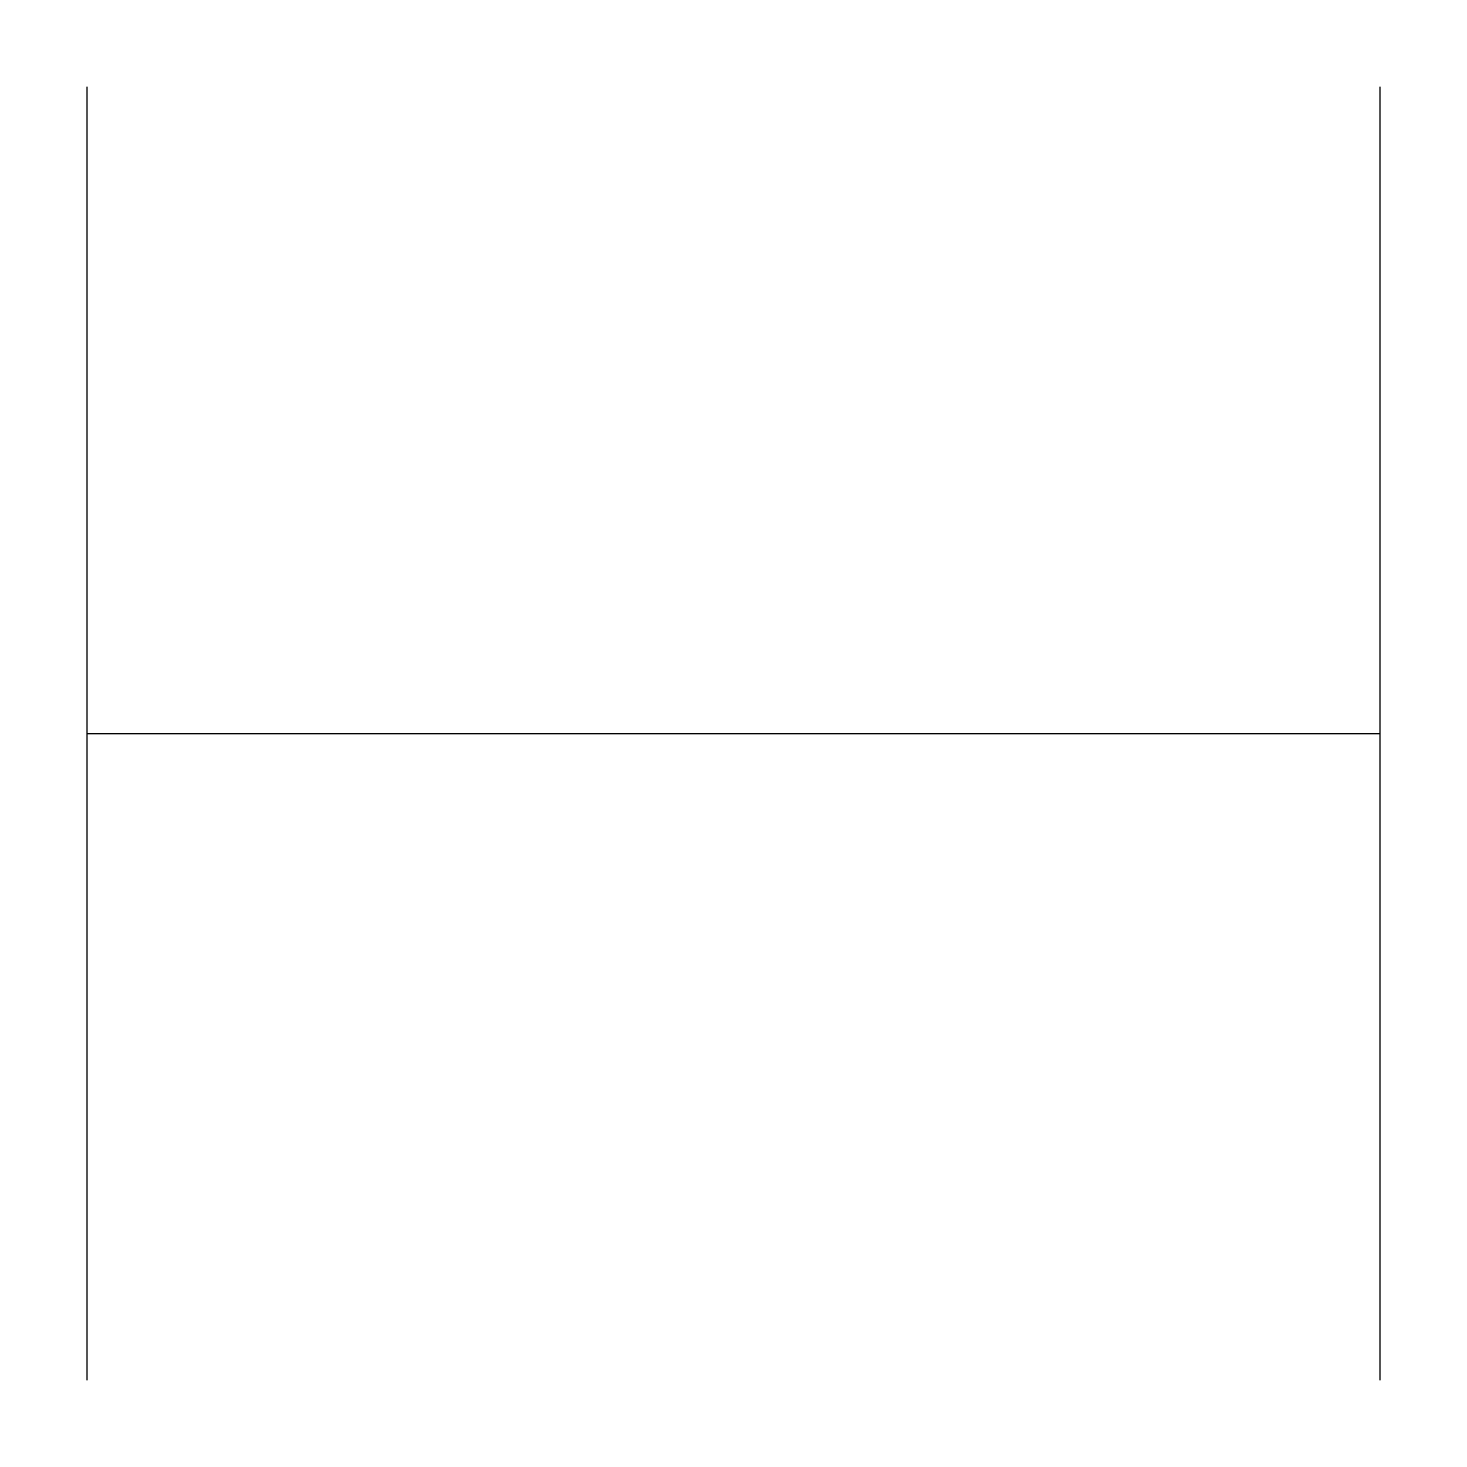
# Model space of a CAD drawing. Header units: millimetres. Extents: x 0 to 600, y 0 to 600.
import ezdxf

# ---------------------------------------------------------------- set-up
doc = ezdxf.new("R2010")
doc.units = ezdxf.units.MM
doc.header["$MEASUREMENT"] = 0

# ---------------------------------------------------------------- blocks, each defined once
blk = doc.blocks.new('M_ELEC_FL_600x600_P')
at = {"color": 0, "linetype": 'ByBlock', "lineweight": -2}
for p, q in [((25, 575), (25, 25)), ((575, 25), (575, 575)), ((25, 300), (575, 300))]:
    blk.add_line(p, q, dxfattribs=at)
at = {"layer": 'DefPoints', "color": 0, "linetype": 'ByBlock', "lineweight": -2}
for p in [(0, 600), (600, 600), (600, 0)]:
    blk.add_point(p, dxfattribs=at)

msp = doc.modelspace()

# ---------------------------------------------------------------- block references
at = {"color": 0, "linetype": 'ByBlock', "lineweight": -2}
msp.add_blockref('M_ELEC_FL_600x600_P', (0, 0), dxfattribs=at)

doc.saveas('drawing.dxf')
